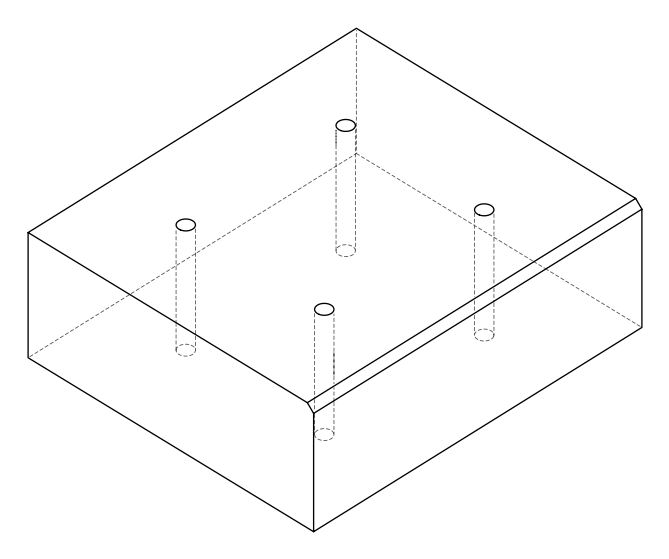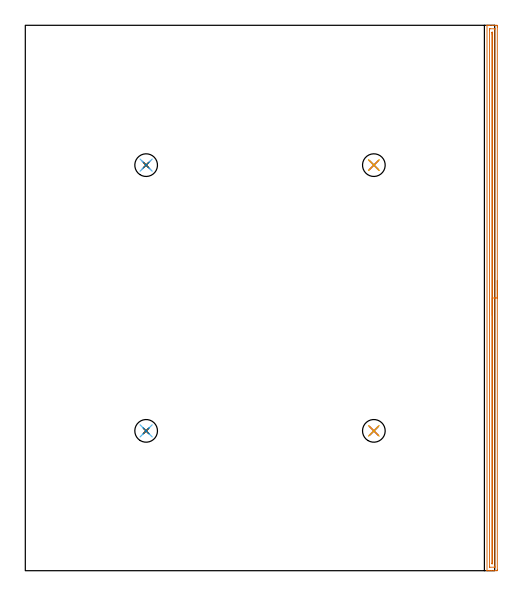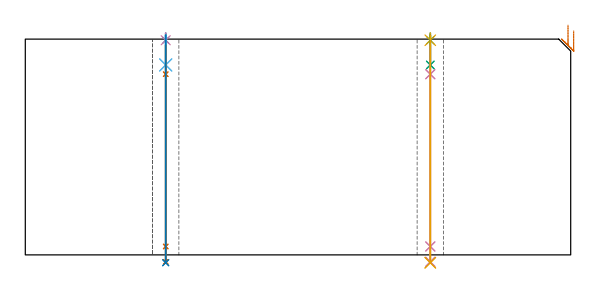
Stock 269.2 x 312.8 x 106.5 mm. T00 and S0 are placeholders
(PLAN: 17 operations, 13 tool changes, 11.9 min)
(1 AREA_MILL | FG_CHAMFER_SURFACE | UGT0205_001 | 7.66 min | 5451 mm3)
(2 SPOT_DRILL | STEP1HOLE | NXT0321_9005460120000 | 0.03 min | 2 mm3)
(3 SPOT_DRILL_1 | STEP1HOLE_1 | NXT0321_9005460120000 | 0.03 min | 3 mm3)
(4 SPOT_DRILL_2 | STEP1HOLE_2 | NXT0321_9005460120000 | 0.03 min | 0 mm3)
(5 SPOT_DRILL_3 | STEP1HOLE_3 | NXT0321_9005460120000 | 0.03 min | 1 mm3)
(6 DRILL_BLIND_HOLE_INTO_CENTER | STEP1HOLE | NXT0301_056 | 0.06 min | 663 mm3)
(7 GUN_DRILL_THROUGH_HOLE | STEP1HOLE | UGT0307_005 | 0.52 min | 5108 mm3)
(8 DRILL_TO_ENLARGE_THROUGH_HOLE | STEP1HOLE | NXT0301_101 | 0.45 min | 8341 mm3)
(9 DRILL_BLIND_HOLE_INTO_CENTER_1 | STEP1HOLE_1 | NXT0301_056 | 0.06 min | 658 mm3)
(10 GUN_DRILL_THROUGH_HOLE_1 | STEP1HOLE_1 | UGT0307_005 | 0.52 min | 5106 mm3)
(11 DRILL_TO_ENLARGE_THROUGH_HOLE_1 | STEP1HOLE_1 | NXT0301_101 | 0.45 min | 8342 mm3)
(12 DRILL_BLIND_HOLE_INTO_CENTER_2 | STEP1HOLE_2 | NXT0301_056 | 0.06 min | 664 mm3)
(13 GUN_DRILL_THROUGH_HOLE_2 | STEP1HOLE_2 | UGT0307_005 | 0.52 min | 5103 mm3)
(14 DRILL_TO_ENLARGE_THROUGH_HOLE_2 | STEP1HOLE_2 | NXT0301_101 | 0.45 min | 8344 mm3)
(15 DRILL_BLIND_HOLE_INTO_CENTER_3 | STEP1HOLE_3 | NXT0301_056 | 0.06 min | 662 mm3)
(16 GUN_DRILL_THROUGH_HOLE_3 | STEP1HOLE_3 | UGT0307_005 | 0.52 min | 5104 mm3)
(17 DRILL_TO_ENLARGE_THROUGH_HOLE_3 | STEP1HOLE_3 | NXT0301_101 | 0.45 min | 8340 mm3)
(TOOL UGT0205_001 | Chamfer Mill 20 x 3 x 45 deg. | D20 FL50 Z2)
(TOOL NXT0321_9005460120000 | NC Spot Drill, 142deg, 12mm, Carbide, Uncoated | D12 PA142 FL30 Z2)
(TOOL NXT0301_056 | Carbide Drill 8.5mm [860.1-0850-026A1-MM 2214] | D8.5 PA140 FL47 Z2)
(TOOL UGT0307_005 | Gun Drill 8.3 mm | D8.3 PA130 FL24 Z1)
(TOOL NXT0301_101 | Carbide Drill 13mm [860.1-1300-104A1-MM 2214] | D13 PA140 FL123 Z2)
(OP 1 AREA_MILL)
G17 G21 G94 G90
T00 M6
G54
G17 G0 G90 X270.7 Y166.4 S1061 M3
G43 Z116.5 H0
Z110.6
G94 G1 Y166.362 Z109.728 F250.
Y166.248 Z108.864
Y166.059 Z108.012
Y165.797 Z107.18
Y165.463 Z106.374
Y165.06 Z105.6
Y164.592 Z104.864
Y164.06 Z104.172
Y163.471 Z103.529
Y162.828 Z102.94
Y162.136 Z102.408
Y161.4 Z101.94
Y160.626 Z101.537
Y159.82 Z101.203
Y158.988 Z100.941
Y158.136 Z100.752
Y157.272 Z100.638
Y156.4 Z100.6
Y0.61
X270.698 Y0.274
X270.693 Y0.01 Z100.604
X270.369 Y0. Z100.927
X268.623 Z102.672
X267.197 Z104.1
X266.004 Z105.29
X265.043 Z106.256
X264.921 Z106.371
X264.906 Z106.386
X264.803 Y0.01 Z106.488
X264.8 Y0.163 Z106.5
Y312.636
X264.802 Y312.79 Z106.488
X264.92 Y312.798 Z106.372
X265.043 Y312.8 Z106.256
X265.364 Z105.935
X266.004 Z105.29
X268.07 Z103.227
X269.496 Z101.8
X270.092 Z101.204
X270.369 Y312.797 Z100.928
X270.693 Y312.79 Z100.604
X270.698 Y312.527 Z100.6
X270.7 Y312.19
Y311.851
Y156.4
X269.286 Z102.014
X269.285 Y2.611 Z102.015
X269.284 Y2.396 Z102.016
X269.28 Y2.057 Z102.02
X269.279 Y2.019 Z102.021
X269.271 Y2.01 Z102.029
X269.241 Y2.007 Z102.059
X269.139 Y2.002 Z102.161
X269.009 Y2. Z102.291
X266.391 Z104.909
X266.257 Y2.003 Z105.043
X266.229 Y2.006 Z105.071
X266.222 Y2.01 Z105.078
X266.219 Y2.017 Z105.081
X266.216 Y2.049 Z105.084
X266.215 Y2.18 Z105.085
X266.214 Y310.189 Z105.086
X266.216 Y310.404 Z105.084
X266.22 Y310.743 Z105.08
X266.221 Y310.781 Z105.079
X266.229 Y310.79 Z105.071
X266.259 Y310.793 Z105.041
X266.362 Y310.798 Z104.938
X266.491 Y310.8 Z104.809
X269.109 Z102.191
X269.243 Y310.797 Z102.057
X269.271 Y310.794 Z102.029
X269.279 Y310.79 Z102.021
X269.281 Y310.783 Z102.019
X269.284 Y310.751 Z102.016
X269.285 Y310.62 Z102.015
X269.286 Y156.4 Z102.014
X267.872 Z103.428
X267.871 Y4.95 Z103.429
X267.869 Y4.181 Z103.431
X267.867 Y4.061 Z103.433
X267.865 Y4.023 Z103.435
X267.837 Y4.01 Z103.463
X267.75 Y4.004 Z103.55
X267.691 Y4.003 Z103.609
X267.645 Y4.007 Z103.655
X267.636 Y4.01 Z103.664
X267.633 Y4.023 Z103.667
X267.631 Y4.057 Z103.669
X267.629 Y4.181 Z103.671
Y4.305
Y307.85
X267.631 Y308.619 Z103.669
X267.633 Y308.739 Z103.667
X267.635 Y308.777 Z103.665
X267.663 Y308.79 Z103.637
X267.75 Y308.796 Z103.55
X267.809 Y308.797 Z103.491
X267.855 Y308.793 Z103.445
X267.864 Y308.79 Z103.436
X267.867 Y308.777 Z103.433
X267.869 Y308.743 Z103.431
X267.871 Y308.619 Z103.429
X267.872 Y308.495 Z103.428
Y156.4
Y155.528 Z103.467
Y154.664 Z103.58
Y153.812 Z103.769
Y152.98 Z104.032
Y152.174 Z104.365
Y151.4 Z104.768
Y150.664 Z105.237
Y149.972 Z105.768
Y149.329 Z106.357
Y148.74 Z107.001
Y148.208 Z107.693
Y147.74 Z108.428
Y147.337 Z109.202
Y147.003 Z110.008
Y146.741 Z110.84
Y146.552 Z111.692
Y146.438 Z112.557
Y146.4 Z113.428
G0 Z116.5
M5
M2
(OP 2 SPOT_DRILL)
G17 G21 G94 G90
T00 M6
G54
G17 G0 G90 X69.3 Y80.2 S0 M3
G43 Z116.5 H0
G94 G81 G98 Z105.94 F250. R109.5
G80
M5
M2
(OP 3 SPOT_DRILL_1)
G17 G21 G94 G90
T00 M6
G54
G17 G0 G90 X199.9 Y80.2 S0 M3
G43 Z116.5 H0
G94 G81 G98 Z105.94 F250. R109.5
G80
M5
M2
(OP 4 SPOT_DRILL_2)
G17 G21 G94 G90
T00 M6
G54
G17 G0 G90 X69.3 Y232.6 S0 M3
G43 Z116.5 H0
G94 G81 G98 Z105.94 F250. R109.5
G80
M5
M2
(OP 5 SPOT_DRILL_3)
G17 G21 G94 G90
T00 M6
G54
G17 G0 G90 X199.9 Y232.6 S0 M3
G43 Z116.5 H0
G94 G81 G98 Z105.94 F250. R109.5
G80
M5
M2
(OP 6 DRILL_BLIND_HOLE_INTO_CENTER)
G17 G21 G94 G90
T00 M6
G54
G17 G0 G90 X69.3 Y80.2 S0 M3
G43 Z116.5 H1
G94 G81 G98 Z93.75 F250. R108.5
G80
M5
M2
(OP 7 GUN_DRILL_THROUGH_HOLE)
G17 G21 G94 G90
T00 M6
G54
G17 G0 G90 X69.3 Y80.2 M8
G43 Z116.5 H0
Z103.548
S716 M3
G94 G1 Z89.175 F125. M26
G4 X.084
Z4.15 F250.
G4 X.084
Z-3.435 F125.
G4 X.084
M5
M9
G0 Z103.548
Z116.5
M2
(OP 8 DRILL_TO_ENLARGE_THROUGH_HOLE)
G17 G21 G94 G90
T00 M6
G54
G17 G0 G90 X69.3 Y80.2 S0 M3
G43 Z116.5 H1
G94 G73 G98 Z-3.866 F250. Q12.263 R108.5
G80
M5
M2
(OP 9 DRILL_BLIND_HOLE_INTO_CENTER_1)
G17 G21 G94 G90
T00 M6
G54
G17 G0 G90 X199.9 Y80.2 S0 M3
G43 Z116.5 H1
G94 G81 G98 Z93.75 F250. R108.5
G80
M5
M2
(OP 10 GUN_DRILL_THROUGH_HOLE_1)
G17 G21 G94 G90
T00 M6
G54
G17 G0 G90 X199.9 Y80.2 M8
G43 Z116.5 H0
Z103.548
S716 M3
G94 G1 Z89.175 F125. M26
G4 X.084
Z4.15 F250.
G4 X.084
Z-3.435 F125.
G4 X.084
M5
M9
G0 Z103.548
Z116.5
M2
(OP 11 DRILL_TO_ENLARGE_THROUGH_HOLE_1)
G17 G21 G94 G90
T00 M6
G54
G17 G0 G90 X199.9 Y80.2 S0 M3
G43 Z116.5 H1
G94 G73 G98 Z-3.866 F250. Q12.263 R108.5
G80
M5
M2
(OP 12 DRILL_BLIND_HOLE_INTO_CENTER_2)
G17 G21 G94 G90
T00 M6
G54
G17 G0 G90 X69.3 Y232.6 S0 M3
G43 Z116.5 H1
G94 G81 G98 Z93.75 F250. R108.5
G80
M5
M2
(OP 13 GUN_DRILL_THROUGH_HOLE_2)
G17 G21 G94 G90
T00 M6
G54
G17 G0 G90 X69.3 Y232.6 M8
G43 Z116.5 H0
Z103.548
S716 M3
G94 G1 Z89.175 F125. M26
G4 X.084
Z4.15 F250.
G4 X.084
Z-3.435 F125.
G4 X.084
M5
M9
G0 Z103.548
Z116.5
M2
(OP 14 DRILL_TO_ENLARGE_THROUGH_HOLE_2)
G17 G21 G94 G90
T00 M6
G54
G17 G0 G90 X69.3 Y232.6 S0 M3
G43 Z116.5 H1
G94 G73 G98 Z-3.866 F250. Q12.263 R108.5
G80
M5
M2
(OP 15 DRILL_BLIND_HOLE_INTO_CENTER_3)
G17 G21 G94 G90
T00 M6
G54
G17 G0 G90 X199.9 Y232.6 S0 M3
G43 Z116.5 H1
G94 G81 G98 Z93.75 F250. R108.5
G80
M5
M2
(OP 16 GUN_DRILL_THROUGH_HOLE_3)
G17 G21 G94 G90
T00 M6
G54
G17 G0 G90 X199.9 Y232.6 M8
G43 Z116.5 H0
Z103.548
S716 M3
G94 G1 Z89.175 F125. M26
G4 X.084
Z4.15 F250.
G4 X.084
Z-3.435 F125.
G4 X.084
M5
M9
G0 Z103.548
Z116.5
M2
(OP 17 DRILL_TO_ENLARGE_THROUGH_HOLE_3)
G17 G21 G94 G90
T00 M6
G54
G17 G0 G90 X199.9 Y232.6 S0 M3
G43 Z116.5 H1
G94 G73 G98 Z-3.866 F250. Q12.263 R108.5
G80
M5
M2
